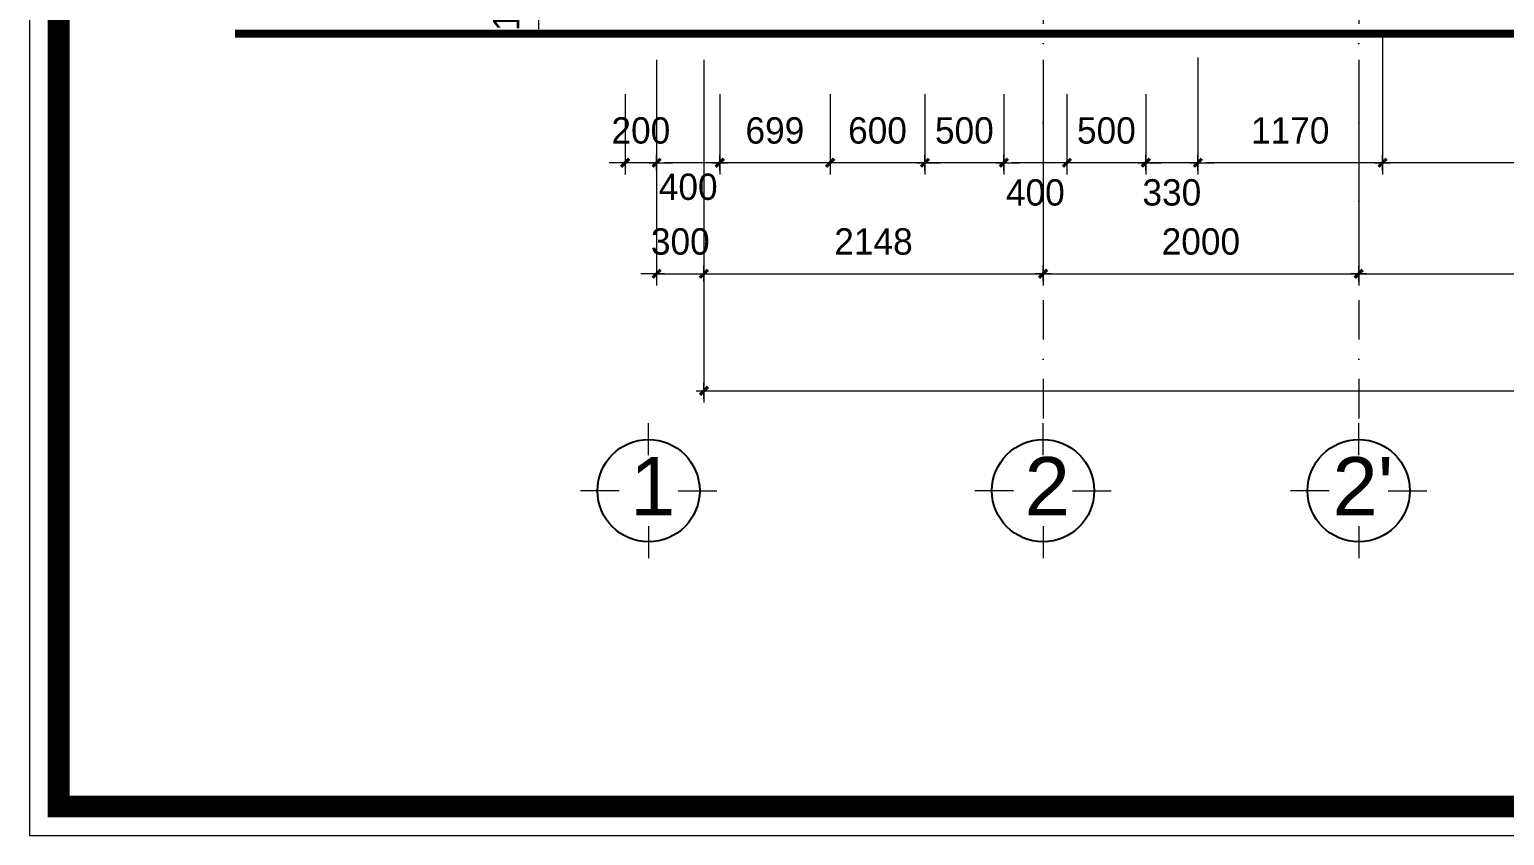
# Model space of a CAD drawing. Header units: millimetres. Extents: x 615730 to 2792744, y 139412 to 597571.
# Drawn here: x 1370655 to 1380001, y 284936 to 290043 of the extents above; entities that cross this region are included whole.
import ezdxf
from ezdxf.enums import TextEntityAlignment as Align

# ---------------------------------------------------------------- set-up
doc = ezdxf.new("R2010")
doc.units = ezdxf.units.MM
doc.header["$MEASUREMENT"] = 0
doc.header["$PDMODE"] = 34
doc.linetypes.add('DASHDOT', pattern=[1, 0.5, -0.25, 0, -0.25])
doc.layers.get('0').update_dxf_attribs({"lineweight": 5})
for name, color, linetype, lineweight in [('0.1(9)', 9, 'Continuous', 13), ('KT', 148, 'Continuous', 18), ('thay', 7, 'Continuous', 15), ('TIM TRUC', 149, 'DASHDOT', 9)]:
    doc.layers.add(name, color=color, linetype=linetype, lineweight=lineweight)
for name, color, linetype in [('H', 252, 'Continuous'), ('noi that', 29, 'Continuous'), ('TEXT', 2, 'Continuous')]:
    doc.layers.add(name, color=color, linetype=linetype)
doc.styles.add('H280', font='', dxfattribs={"height": 200})
doc.styles.add('KT OZON', font='', dxfattribs={"height": 200})
doc.styles.add('VNI-AVO', font='vni-roms.shx')
doc.styles.get('H280').set_extended_font_data('VNI-Avo')
doc.styles.get('KT OZON').set_extended_font_data('VNI-Helve')
doc.dimstyles.new('1-50b', dxfattribs={"dimtxt": 167, "dimasz": 50, "dimexe": 75, "dimexo": 150, "dimgap": 120, "dimtad": 1, "dimdec": 0, "dimzin": 12, "dimtxsty": 'VNI-AVO', "dimblk": ']', "dimcen": 0, "dimdle": 50, "dimclrd": 252, "dimclre": 252, "dimclrt": 2, "dimadec": 0, "dimazin": 0, "dimtfac": 1, "dimtdec": 0, "dimtix": 1, "dimtmove": 2, "dimatfit": 0, "dimldrblk": 'OPEN90', "dimfxl": 1, "dimlwd": -1, "dimlwe": -1, "dimarcsym": 0})

# ---------------------------------------------------------------- blocks, each defined once
blk = doc.blocks.new('TRUC 1')
at = {"ltscale": 50}
blk.add_circle((0, -9525), 8572, dxfattribs=at)
at = {"layer": '0.1(9)', "ltscale": 50}
for p, q in [((0, -3572), (0, 1782)), ((-4942, -9525), (-11427, -9525)), ((4942, -9525), (11427, -9525)), ((0, -15478), (0, -20832))]:
    blk.add_line(p, q, dxfattribs=at)
at = {"layer": 'TEXT', "ltscale": 50, "style": 'H280'}
blk.add_attdef('1', text='', height=10478, dxfattribs=at).set_placement((-214, -4892), align=Align.CENTER)
blk = doc.blocks.new(']')
for p, q in [((1, 0), (-1, 0)), ((0, 1), (0, -1))]:
    blk.add_line(p, q)
at = {"color": 9, "const_width": 0.4}
blk.add_lwpolyline([(-0.51, -0.51), (0.51, 0.51)], dxfattribs=at)
blk = doc.blocks.new('*D2541')
at = {"layer": 'DEFPOINTS', "color": 0, "ltscale": 10, "transparency": 16777216}
for p in [(1374928.5, 290000.4, -13.1), (1377077, 290000.4), (1377077, 288495.4)]:
    blk.add_point(p, dxfattribs=at)
at = {"layer": 'KT', "color": 252, "ltscale": 10, "transparency": 16777216}
for p, q in [((1374928.5, 289850.4), (1374928.5, 288420.4)), ((1377077, 289850.4), (1377077, 288420.4)), ((1374978.5, 288495.4), (1377027, 288495.4))]:
    blk.add_line(p, q, dxfattribs=at)
at = {"layer": 'KT', "color": 252, "ltscale": 10, "transparency": 16777216, "xscale": 50, "yscale": 50, "zscale": 50, "rotation": 180}
blk.add_blockref(']', (1374928.5, 288495.4), dxfattribs=at)
at = {"layer": 'KT', "color": 252, "ltscale": 10, "transparency": 16777216, "xscale": 50, "yscale": 50, "zscale": 50}
blk.add_blockref(']', (1377077, 288495.4), dxfattribs=at)
at = {"layer": 'KT', "color": 2, "ltscale": 10, "transparency": 16777216, "insert": (1376002.7, 288698.9), "char_height": 167, "attachment_point": 5, "style": 'VNI-AVO'}
blk.add_mtext('2148', dxfattribs=at)
blk = doc.blocks.new('_Open90')
at = {"color": 0, "linetype": 'ByBlock', "lineweight": -2}
for p, q in [((0, 0), (-1, 0)), ((-0.5, 0.5), (0, 0)), ((0, 0), (-0.5, -0.5))]:
    blk.add_line(p, q, dxfattribs=at)
blk = doc.blocks.new('*D2542')
at = {"layer": 'DEFPOINTS', "color": 0, "ltscale": 10, "transparency": 16777216}
for p in [(1377077, 290000.4), (1379077, 290000.4), (1379077, 288495.4)]:
    blk.add_point(p, dxfattribs=at)
at = {"layer": 'KT', "color": 252, "ltscale": 10, "transparency": 16777216}
for p, q in [((1377077, 289850.4), (1377077, 288420.4)), ((1379077, 289850.4), (1379077, 288420.4)), ((1377127, 288495.4), (1379027, 288495.4))]:
    blk.add_line(p, q, dxfattribs=at)
at = {"layer": 'KT', "color": 252, "ltscale": 10, "transparency": 16777216, "xscale": 50, "yscale": 50, "zscale": 50, "rotation": 180}
blk.add_blockref(']', (1377077, 288495.4), dxfattribs=at)
at = {"layer": 'KT', "color": 252, "ltscale": 10, "transparency": 16777216, "xscale": 50, "yscale": 50, "zscale": 50}
blk.add_blockref(']', (1379077, 288495.4), dxfattribs=at)
at = {"layer": 'KT', "color": 2, "ltscale": 10, "transparency": 16777216, "insert": (1378077, 288698.9), "char_height": 167, "attachment_point": 5, "style": 'VNI-AVO'}
blk.add_mtext('2000', dxfattribs=at)
blk = doc.blocks.new('*D2543')
at = {"layer": 'DEFPOINTS', "color": 0, "ltscale": 10, "transparency": 16777216}
for p in [(1379077, 290000.4), (1383176.4, 290000.4), (1383176.4, 288495.4)]:
    blk.add_point(p, dxfattribs=at)
at = {"layer": 'KT', "color": 252, "ltscale": 10, "transparency": 16777216}
for p, q in [((1379077, 289850.4), (1379077, 288420.4)), ((1383176.4, 289850.4), (1383176.4, 288420.4)), ((1379127, 288495.4), (1383126.4, 288495.4))]:
    blk.add_line(p, q, dxfattribs=at)
at = {"layer": 'KT', "color": 252, "ltscale": 10, "transparency": 16777216, "xscale": 50, "yscale": 50, "zscale": 50, "rotation": 180}
blk.add_blockref(']', (1379077, 288495.4), dxfattribs=at)
at = {"layer": 'KT', "color": 252, "ltscale": 10, "transparency": 16777216, "xscale": 50, "yscale": 50, "zscale": 50}
blk.add_blockref(']', (1383176.4, 288495.4), dxfattribs=at)
at = {"layer": 'KT', "color": 2, "ltscale": 10, "transparency": 16777216, "insert": (1381126.7, 288698.9), "char_height": 167, "attachment_point": 5, "style": 'VNI-AVO'}
blk.add_mtext('4099', dxfattribs=at)
blk = doc.blocks.new('*D2547')
at = {"layer": 'DEFPOINTS', "color": 0, "ltscale": 10, "transparency": 16777216}
for p in [(1374628.5, 290000.4), (1374928.5, 290000.4), (1374928.5, 288495.4)]:
    blk.add_point(p, dxfattribs=at)
at = {"layer": 'KT', "color": 252, "ltscale": 10, "transparency": 16777216}
for p, q in [((1374628.5, 289850.4), (1374628.5, 288420.4)), ((1374928.5, 289850.4), (1374928.5, 288420.4)), ((1374578.5, 288495.4), (1374528.5, 288495.4)), ((1374628.5, 288495.4), (1374928.5, 288495.4)), ((1374978.5, 288495.4), (1375028.5, 288495.4))]:
    blk.add_line(p, q, dxfattribs=at)
at = {"layer": 'KT', "color": 252, "ltscale": 10, "transparency": 16777216, "xscale": 50, "yscale": 50, "zscale": 50}
blk.add_blockref(']', (1374628.5, 288495.4), dxfattribs=at)
at = {"layer": 'KT', "color": 252, "ltscale": 10, "transparency": 16777216, "xscale": 50, "yscale": 50, "zscale": 50, "rotation": 180}
blk.add_blockref(']', (1374928.5, 288495.4), dxfattribs=at)
at = {"layer": 'KT', "color": 2, "ltscale": 10, "transparency": 16777216, "insert": (1374778.5, 288698.9), "char_height": 167, "attachment_point": 5, "style": 'VNI-AVO'}
blk.add_mtext('300', dxfattribs=at)
blk = doc.blocks.new('*D2548')
at = {"layer": 'DEFPOINTS', "color": 0, "ltscale": 10, "transparency": 16777216}
for p in [(1374928.5, 290000.4, -13.1), (1395176.7, 290000.4), (1395176.7, 287753.8)]:
    blk.add_point(p, dxfattribs=at)
at = {"layer": 'KT', "color": 252, "ltscale": 10, "transparency": 16777216}
for p, q in [((1374928.5, 289850.4), (1374928.5, 287678.8)), ((1395176.7, 289850.4), (1395176.7, 287678.8)), ((1374978.5, 287753.8), (1395126.7, 287753.8))]:
    blk.add_line(p, q, dxfattribs=at)
at = {"layer": 'KT', "color": 252, "ltscale": 10, "transparency": 16777216, "xscale": 50, "yscale": 50, "zscale": 50, "rotation": 180}
blk.add_blockref(']', (1374928.5, 287753.8), dxfattribs=at)
at = {"layer": 'KT', "color": 252, "ltscale": 10, "transparency": 16777216, "xscale": 50, "yscale": 50, "zscale": 50}
blk.add_blockref(']', (1395176.7, 287753.8), dxfattribs=at)
at = {"layer": 'KT', "color": 2, "ltscale": 10, "transparency": 16777216, "insert": (1385052.6, 287957.3), "char_height": 167, "attachment_point": 5, "style": 'VNI-AVO'}
blk.add_mtext('20248', dxfattribs=at)
blk = doc.blocks.new('*D2695')
at = {"layer": 'DEFPOINTS', "color": 0, "ltscale": 10, "transparency": 16777216}
for p in [(1373880.4, 290295), (1374244.7, 290295), (1374244.7, 290145)]:
    blk.add_point(p, dxfattribs=at)
at = {"layer": 'KT', "color": 252, "ltscale": 10, "transparency": 16777216}
for p, q in [((1373880.4, 290345), (1373880.4, 290395)), ((1374094.7, 290295), (1373805.4, 290295)), ((1373880.4, 290145), (1373880.4, 290295)), ((1374094.7, 290145), (1373805.4, 290145)), ((1373880.4, 290095), (1373880.4, 290045))]:
    blk.add_line(p, q, dxfattribs=at)
at = {"layer": 'KT', "color": 252, "ltscale": 10, "transparency": 16777216, "xscale": 50, "yscale": 50, "zscale": 50}
for p, rotation in [((1373880.4, 290295), 270), ((1373880.4, 290145), 90)]:
    blk.add_blockref(']', p, dxfattribs=dict(at, rotation=rotation))
at = {"layer": 'KT', "color": 2, "ltscale": 10, "transparency": 16777216, "insert": (1373676.9, 290220), "char_height": 167, "attachment_point": 5, "rotation": 90, "style": 'VNI-AVO'}
blk.add_mtext('150', dxfattribs=at)
blk = doc.blocks.new('*D2447')
at = {"layer": 'DEFPOINTS', "color": 0, "ltscale": 10, "transparency": 16777216}
for p in [(1378058, 290016.3), (1379228, 290016.3), (1378058, 289199)]:
    blk.add_point(p, dxfattribs=at)
at = {"layer": 'KT', "color": 252, "ltscale": 10, "transparency": 16777216}
for p, q in [((1378058, 289866.3), (1378058, 289124)), ((1379228, 289866.3), (1379228, 289124)), ((1379178, 289199), (1378108, 289199))]:
    blk.add_line(p, q, dxfattribs=at)
at = {"layer": 'KT', "color": 252, "ltscale": 10, "transparency": 16777216, "xscale": 50, "yscale": 50, "zscale": 50, "rotation": 180}
blk.add_blockref(']', (1378058, 289199), dxfattribs=at)
at = {"layer": 'KT', "color": 252, "ltscale": 10, "transparency": 16777216, "xscale": 50, "yscale": 50, "zscale": 50}
blk.add_blockref(']', (1379228, 289199), dxfattribs=at)
at = {"layer": 'KT', "color": 2, "ltscale": 10, "transparency": 16777216, "insert": (1378643, 289402.5), "char_height": 167, "attachment_point": 5, "style": 'VNI-AVO'}
blk.add_mtext('1170', dxfattribs=at)
blk = doc.blocks.new('*D2448')
at = {"layer": 'DEFPOINTS', "color": 0, "ltscale": 10, "transparency": 16777216}
for p in [(1377728.1, 289782.8), (1378058, 289782.8), (1377728.1, 289199)]:
    blk.add_point(p, dxfattribs=at)
at = {"layer": 'KT', "color": 252, "ltscale": 10, "transparency": 16777216}
for p, q in [((1377728.1, 289632.8), (1377728.1, 289124)), ((1378058, 289632.8), (1378058, 289124)), ((1377678.1, 289199), (1377628.1, 289199)), ((1378058, 289199), (1377728.1, 289199)), ((1378108, 289199), (1378158, 289199))]:
    blk.add_line(p, q, dxfattribs=at)
at = {"layer": 'KT', "color": 252, "ltscale": 10, "transparency": 16777216, "xscale": 50, "yscale": 50, "zscale": 50}
blk.add_blockref(']', (1377728.1, 289199), dxfattribs=at)
at = {"layer": 'KT', "color": 252, "ltscale": 10, "transparency": 16777216, "xscale": 50, "yscale": 50, "zscale": 50, "rotation": 180}
blk.add_blockref(']', (1378058, 289199), dxfattribs=at)
at = {"layer": 'KT', "color": 2, "ltscale": 10, "transparency": 16777216, "insert": (1377893, 289009.9), "char_height": 167, "attachment_point": 5, "style": 'VNI-AVO'}
blk.add_mtext('330', dxfattribs=at)
blk = doc.blocks.new('*D2449')
at = {"layer": 'DEFPOINTS', "color": 0, "ltscale": 10, "transparency": 16777216}
for p in [(1377228.1, 289782.8), (1377728.1, 289782.8), (1377228.1, 289199)]:
    blk.add_point(p, dxfattribs=at)
at = {"layer": 'KT', "color": 252, "ltscale": 10, "transparency": 16777216}
for p, q in [((1377228.1, 289632.8), (1377228.1, 289124)), ((1377728.1, 289632.8), (1377728.1, 289124)), ((1377178.1, 289199), (1377128.1, 289199)), ((1377728.1, 289199), (1377228.1, 289199)), ((1377778.1, 289199), (1377828.1, 289199))]:
    blk.add_line(p, q, dxfattribs=at)
at = {"layer": 'KT', "color": 252, "ltscale": 10, "transparency": 16777216, "xscale": 50, "yscale": 50, "zscale": 50}
blk.add_blockref(']', (1377228.1, 289199), dxfattribs=at)
at = {"layer": 'KT', "color": 252, "ltscale": 10, "transparency": 16777216, "xscale": 50, "yscale": 50, "zscale": 50, "rotation": 180}
blk.add_blockref(']', (1377728.1, 289199), dxfattribs=at)
at = {"layer": 'KT', "color": 2, "ltscale": 10, "transparency": 16777216, "insert": (1377478.1, 289402.5), "char_height": 167, "attachment_point": 5, "style": 'VNI-AVO'}
blk.add_mtext('500', dxfattribs=at)
blk = doc.blocks.new('*D2450')
at = {"layer": 'DEFPOINTS', "color": 0, "ltscale": 10, "transparency": 16777216}
for p in [(1376828.1, 289782.8), (1377228.1, 289782.8), (1376828.1, 289199)]:
    blk.add_point(p, dxfattribs=at)
at = {"layer": 'KT', "color": 252, "ltscale": 10, "transparency": 16777216}
for p, q in [((1376828.1, 289632.8), (1376828.1, 289124)), ((1377228.1, 289632.8), (1377228.1, 289124)), ((1377178.1, 289199), (1376878.1, 289199))]:
    blk.add_line(p, q, dxfattribs=at)
at = {"layer": 'KT', "color": 252, "ltscale": 10, "transparency": 16777216, "xscale": 50, "yscale": 50, "zscale": 50, "rotation": 180}
blk.add_blockref(']', (1376828.1, 289199), dxfattribs=at)
at = {"layer": 'KT', "color": 252, "ltscale": 10, "transparency": 16777216, "xscale": 50, "yscale": 50, "zscale": 50}
blk.add_blockref(']', (1377228.1, 289199), dxfattribs=at)
at = {"layer": 'KT', "color": 2, "ltscale": 10, "transparency": 16777216, "insert": (1377028.1, 289009.7), "char_height": 167, "attachment_point": 5, "style": 'VNI-AVO'}
blk.add_mtext('400', dxfattribs=at)
blk = doc.blocks.new('*D2451')
at = {"layer": 'DEFPOINTS', "color": 0, "ltscale": 10, "transparency": 16777216}
for p in [(1376328.1, 289782.8), (1376828.1, 289782.8), (1376328.1, 289199)]:
    blk.add_point(p, dxfattribs=at)
at = {"layer": 'KT', "color": 252, "ltscale": 10, "transparency": 16777216}
for p, q in [((1376328.1, 289632.8), (1376328.1, 289124)), ((1376828.1, 289632.8), (1376828.1, 289124)), ((1376278.1, 289199), (1376228.1, 289199)), ((1376828.1, 289199), (1376328.1, 289199)), ((1376878.1, 289199), (1376928.1, 289199))]:
    blk.add_line(p, q, dxfattribs=at)
at = {"layer": 'KT', "color": 252, "ltscale": 10, "transparency": 16777216, "xscale": 50, "yscale": 50, "zscale": 50}
blk.add_blockref(']', (1376328.1, 289199), dxfattribs=at)
at = {"layer": 'KT', "color": 252, "ltscale": 10, "transparency": 16777216, "xscale": 50, "yscale": 50, "zscale": 50, "rotation": 180}
blk.add_blockref(']', (1376828.1, 289199), dxfattribs=at)
at = {"layer": 'KT', "color": 2, "ltscale": 10, "transparency": 16777216, "insert": (1376578.1, 289402.5), "char_height": 167, "attachment_point": 5, "style": 'VNI-AVO'}
blk.add_mtext('500', dxfattribs=at)
blk = doc.blocks.new('*D2452')
at = {"layer": 'DEFPOINTS', "color": 0, "ltscale": 10, "transparency": 16777216}
for p in [(1375728.1, 289782.8), (1376328.1, 289782.8), (1375728.1, 289199)]:
    blk.add_point(p, dxfattribs=at)
at = {"layer": 'KT', "color": 252, "ltscale": 10, "transparency": 16777216}
for p, q in [((1375728.1, 289632.8), (1375728.1, 289124)), ((1376328.1, 289632.8), (1376328.1, 289124)), ((1375678.1, 289199), (1375628.1, 289199)), ((1376328.1, 289199), (1375728.1, 289199)), ((1376378.1, 289199), (1376428.1, 289199))]:
    blk.add_line(p, q, dxfattribs=at)
at = {"layer": 'KT', "color": 252, "ltscale": 10, "transparency": 16777216, "xscale": 50, "yscale": 50, "zscale": 50}
blk.add_blockref(']', (1375728.1, 289199), dxfattribs=at)
at = {"layer": 'KT', "color": 252, "ltscale": 10, "transparency": 16777216, "xscale": 50, "yscale": 50, "zscale": 50, "rotation": 180}
blk.add_blockref(']', (1376328.1, 289199), dxfattribs=at)
at = {"layer": 'KT', "color": 2, "ltscale": 10, "transparency": 16777216, "insert": (1376028.1, 289402.5), "char_height": 167, "attachment_point": 5, "style": 'VNI-AVO'}
blk.add_mtext('600', dxfattribs=at)
blk = doc.blocks.new('*D2453')
at = {"layer": 'DEFPOINTS', "color": 0, "ltscale": 10, "transparency": 16777216}
for p in [(1375028.5, 289782.8, -13.1), (1375727.1, 289782.8), (1375028.5, 289199)]:
    blk.add_point(p, dxfattribs=at)
at = {"layer": 'KT', "color": 252, "ltscale": 10, "transparency": 16777216}
for p, q in [((1375028.5, 289632.8), (1375028.5, 289124)), ((1375727.1, 289632.8), (1375727.1, 289124)), ((1375677.1, 289199), (1375078.5, 289199))]:
    blk.add_line(p, q, dxfattribs=at)
at = {"layer": 'KT', "color": 252, "ltscale": 10, "transparency": 16777216, "xscale": 50, "yscale": 50, "zscale": 50, "rotation": 180}
blk.add_blockref(']', (1375028.5, 289199), dxfattribs=at)
at = {"layer": 'KT', "color": 252, "ltscale": 10, "transparency": 16777216, "xscale": 50, "yscale": 50, "zscale": 50}
blk.add_blockref(']', (1375727.1, 289199), dxfattribs=at)
at = {"layer": 'KT', "color": 2, "ltscale": 10, "transparency": 16777216, "insert": (1375377.8, 289402.5), "char_height": 167, "attachment_point": 5, "style": 'VNI-AVO'}
blk.add_mtext('699', dxfattribs=at)
blk = doc.blocks.new('*D2454')
at = {"layer": 'DEFPOINTS', "color": 0, "ltscale": 10, "transparency": 16777216}
for p in [(1374628.5, 289782.8), (1375028.5, 289782.8), (1374628.5, 289199)]:
    blk.add_point(p, dxfattribs=at)
at = {"layer": 'KT', "color": 252, "ltscale": 10, "transparency": 16777216}
for p, q in [((1374628.5, 289632.8), (1374628.5, 289124)), ((1375028.5, 289632.8), (1375028.5, 289124)), ((1374978.5, 289199), (1374678.5, 289199))]:
    blk.add_line(p, q, dxfattribs=at)
at = {"layer": 'KT', "color": 252, "ltscale": 10, "transparency": 16777216, "xscale": 50, "yscale": 50, "zscale": 50, "rotation": 180}
blk.add_blockref(']', (1374628.5, 289199), dxfattribs=at)
at = {"layer": 'KT', "color": 252, "ltscale": 10, "transparency": 16777216, "xscale": 50, "yscale": 50, "zscale": 50}
blk.add_blockref(']', (1375028.5, 289199), dxfattribs=at)
at = {"layer": 'KT', "color": 2, "ltscale": 10, "transparency": 16777216, "insert": (1374828.5, 289045.7), "char_height": 167, "attachment_point": 5, "style": 'VNI-AVO'}
blk.add_mtext('400', dxfattribs=at)
blk = doc.blocks.new('*D2455')
at = {"layer": 'DEFPOINTS', "color": 0, "ltscale": 10, "transparency": 16777216}
for p in [(1374428.5, 289782.8), (1374628.5, 289782.8), (1374428.5, 289199)]:
    blk.add_point(p, dxfattribs=at)
at = {"layer": 'KT', "color": 252, "ltscale": 10, "transparency": 16777216}
for p, q in [((1374428.5, 289632.8), (1374428.5, 289124)), ((1374628.5, 289632.8), (1374628.5, 289124)), ((1374378.5, 289199), (1374328.5, 289199)), ((1374628.5, 289199), (1374428.5, 289199)), ((1374678.5, 289199), (1374728.5, 289199))]:
    blk.add_line(p, q, dxfattribs=at)
at = {"layer": 'KT', "color": 252, "ltscale": 10, "transparency": 16777216, "xscale": 50, "yscale": 50, "zscale": 50}
blk.add_blockref(']', (1374428.5, 289199), dxfattribs=at)
at = {"layer": 'KT', "color": 252, "ltscale": 10, "transparency": 16777216, "xscale": 50, "yscale": 50, "zscale": 50, "rotation": 180}
blk.add_blockref(']', (1374628.5, 289199), dxfattribs=at)
at = {"layer": 'KT', "color": 2, "ltscale": 10, "transparency": 16777216, "insert": (1374528.5, 289402.5), "char_height": 167, "attachment_point": 5, "style": 'VNI-AVO'}
blk.add_mtext('200', dxfattribs=at)

msp = doc.modelspace()

# ---------------------------------------------------------------- linework, layer by layer
at = {"layer": 'H', "const_width": 138.2, "elevation": 13.1}
msp.add_lwpolyline([(1370839.2, 285120.6), (1397842, 285120.6), (1397842, 304105.6), (1370839.2, 304105.6)], close=True, dxfattribs=at)
at = {"layer": 'KT', "color": 252, "ltscale": 10}
for p, q in [((1379228, 290016.3, 13.1), (1379228, 289124, 13.1)), ((1386078.5, 289199, 13.1), (1379278, 289199, 13.1))]:
    msp.add_line(p, q, dxfattribs=at)
at = {"layer": 'thay', "linetype": 'Continuous', "elevation": 13.1}
msp.add_lwpolyline([(1370654.8, 284936.3), (1398026.4, 284936.3), (1398026.4, 304289.9), (1370654.8, 304289.9)], close=True, dxfattribs=at)
at = {"layer": 'thay', "ltscale": 10, "const_width": 50, "elevation": 13.1}
msp.add_lwpolyline([(1396576.6, 290016.3), (1371957.5, 290016.3)], dxfattribs=at)
at = {"layer": 'TIM TRUC', "ltscale": 500}
for p, q in [((1377077, 299831.5, 13.1), (1377077, 287548.1, 13.1)), ((1379077, 299831.5, 13.1), (1379077, 287548.1, 13.1))]:
    msp.add_line(p, q, dxfattribs=at)

# ---------------------------------------------------------------- block references
at = {"layer": 'KT', "color": 252, "ltscale": 10, "xscale": 50, "yscale": 50, "zscale": 50, "rotation": 180}
msp.add_blockref(']', (1379228, 289199, 13.1), dxfattribs=at)
at = {"layer": 'noi that', "lineweight": -2, "ltscale": 10}
ref = msp.add_blockref('TRUC 1', (1374577.4, 286761, 13.1), dxfattribs=dict(at, xscale=0.03778148023411632, yscale=0.03778148023411632, zscale=0.03778148023411632, rotation=180))
ref.add_attrib('1', '1', dxfattribs={"layer": 'TEXT', "color": 3, "ltscale": 50, "height": 370.2, "style": 'KT OZON'}).set_placement((1374604.1, 286964, 13.1), align=Align.CENTER)
ref = msp.add_blockref('TRUC 1', (1377077, 286761, 13.1), dxfattribs=dict(at, xscale=0.03778148023411632, yscale=0.03778148023411632, zscale=0.03778148023411632, rotation=180))
ref.add_attrib('1', '2', dxfattribs={"layer": 'TEXT', "color": 3, "ltscale": 50, "height": 370.2, "style": 'KT OZON'}).set_placement((1377103.6, 286964, 13.1), align=Align.CENTER)
ref = msp.add_blockref('TRUC 1', (1379077, 286761, 13.1), dxfattribs=dict(at, xscale=0.03778148023411632, yscale=0.03778148023411632, zscale=0.03778148023411632, rotation=180))
ref.add_attrib('1', "2'", dxfattribs={"layer": 'TEXT', "color": 3, "ltscale": 50, "height": 370.15, "style": 'KT OZON'}).set_placement((1379103.6, 286964, 13.1), align=Align.CENTER)

# ---------------------------------------------------------------- dimensions: what is measured, and where the dimension line sits
at = {"layer": 'KT', "ltscale": 10}
dim = msp.add_linear_dim(base=(1373880.4, 290295), p1=(1374244.7, 290145), p2=(1374244.7, 290295), angle=90, dimstyle='1-50b', dxfattribs=at)
dim.commit()
dim.dimension.update_dxf_attribs({"geometry": '*D2695', "text_midpoint": (1373676.9, 290220)})
for base, p1, p2, picture, middle in [((1378058, 289199, 13.1), (1379228, 290016.3, 13.1), (1378058, 290016.3, 13.1), '*D2447', (1378643, 289402.5, 13.1)), ((1374928.5, 288495.4), (1374628.5, 290000.4), (1374928.5, 290000.4), '*D2547', (1374778.5, 288698.9)), ((1377076.9528, 288495.3906, 13.1488), (1374928.5256, 290000.4072), (1377076.9528, 290000.4072, 13.1488), '*D2541', (1376002.7392, 288698.8906, 13.1488)), ((1395176.7, 287753.8, 13.1), (1374928.5, 290000.4), (1395176.7, 290000.4, 13.1), '*D2548', (1385052.6, 287957.3, 13.1)), ((1379077, 288495.4, 13.1), (1377077, 290000.4, 13.1), (1379077, 290000.4, 13.1), '*D2542', (1378077, 288698.9, 13.1)), ((1383176.4, 288495.4, 13.1), (1379077, 290000.4, 13.1), (1383176.4, 290000.4, 13.1), '*D2543', (1381126.7, 288698.9, 13.1)), ((1374428.5, 289199), (1374628.5, 289782.8), (1374428.5, 289782.8), '*D2455', (1374528.5, 289402.5)), ((1375028.5, 289199, 13.1), (1375727.1, 289782.8, 13.1), (1375028.5, 289782.8), '*D2453', (1375377.8, 289402.5, 13.1)), ((1375728.1, 289199, 13.1), (1376328.1, 289782.8, 13.1), (1375728.1, 289782.8, 13.1), '*D2452', (1376028.1, 289402.5, 13.1)), ((1376328.1, 289199, 13.1), (1376828.1, 289782.8, 13.1), (1376328.1, 289782.8, 13.1), '*D2451', (1376578.1, 289402.5, 13.1)), ((1377228.1, 289199, 13.1), (1377728.1, 289782.8, 13.1), (1377228.1, 289782.8, 13.1), '*D2449', (1377478.1, 289402.5, 13.1))]:
    dim = msp.add_linear_dim(base=base, p1=p1, p2=p2, dimstyle='1-50b', dxfattribs=at)
    dim.commit()
    dim.dimension.update_dxf_attribs({"geometry": picture, "text_midpoint": middle})
for base, p1, p2, picture, middle in [((1374628.5, 289199), (1375028.5, 289782.8), (1374628.5, 289782.8), '*D2454', (1374828.5, 289045.7)), ((1376828.1, 289199, 13.1), (1377228.1, 289782.8, 13.1), (1376828.1, 289782.8, 13.1), '*D2450', (1377028.1, 289009.7, 13.1)), ((1377728.1, 289199, 13.1), (1378058, 289782.8, 13.1), (1377728.1, 289782.8, 13.1), '*D2448', (1377893, 289009.9, 13.1))]:
    dim = msp.add_linear_dim(base=base, p1=p1, p2=p2, dimstyle='1-50b', dxfattribs=at)
    dim.commit()
    dim.dimension.update_dxf_attribs({"geometry": picture, "text_midpoint": middle, "dimtype": 160})

doc.saveas('drawing.dxf')
